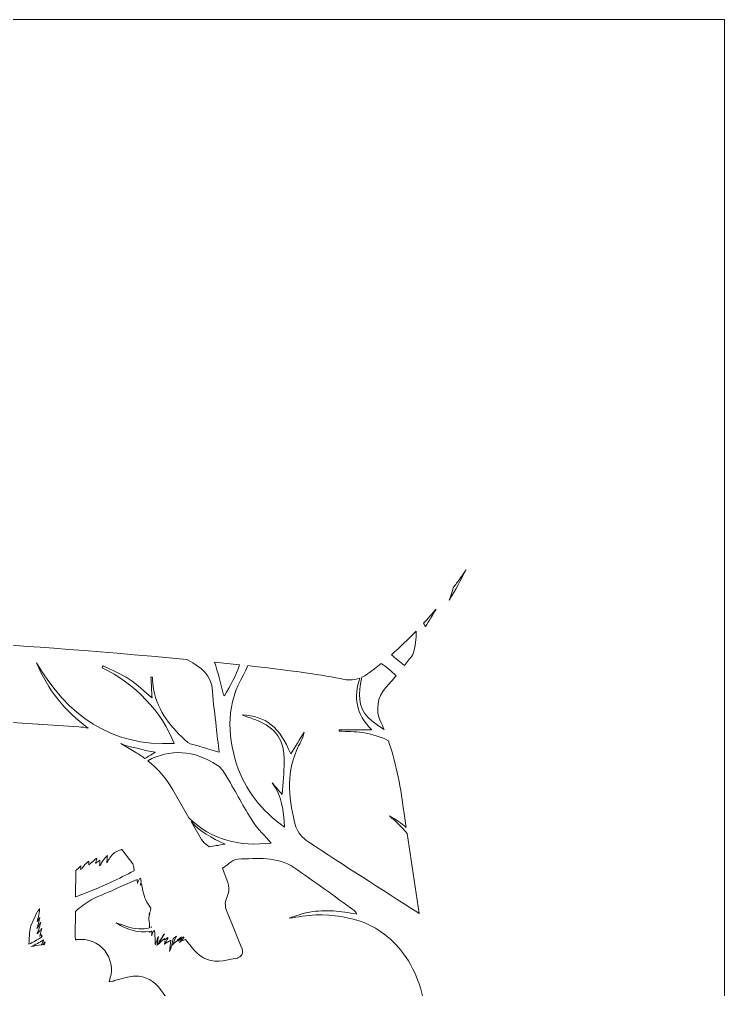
# Model space of a CAD drawing. Extents: x 259 to 1424, y -885 to -136.
# Drawn here: x 448 to 587.2, y -752.7 to -561.3 of the extents above; entities that cross this region are included whole.
import ezdxf

# ---------------------------------------------------------------- set-up
doc = ezdxf.new("R2010")
doc.units = 0
doc.header["$MEASUREMENT"] = 0
doc.layers.add('Layer 1', color=7, linetype='Continuous', lineweight=0)

# ---------------------------------------------------------------- blocks, each defined once
blk = doc.blocks.new('Block_0')
at = {"layer": 'Layer 1'}
for points, knots in [([(263.18, -561.27), (263.18, -561.27), (263.18, -885.29), (263.18, -885.29), (263.18, -885.29), (587.19, -885.29), (587.19, -885.29), (587.19, -885.29), (587.19, -738.91), (587.19, -738.91), (587.19, -738.91), (587.19, -736.08), (587.19, -736.08), (587.19, -736.08), (587.19, -729.15), (587.19, -729.15), (587.19, -729.15), (587.19, -725.83), (587.19, -725.83), (587.19, -725.83), (587.19, -706.79), (587.19, -706.79), (587.19, -706.79), (587.19, -703.39), (587.19, -703.39), (587.19, -703.39), (587.19, -687.76), (587.19, -687.76), (587.19, -687.76), (587.19, -686.61), (587.19, -686.61), (587.19, -686.61), (587.19, -678.15), (587.19, -678.15), (587.19, -678.15), (587.19, -676.18), (587.19, -676.18), (587.19, -676.18), (587.19, -561.27), (587.19, -561.27), (587.19, -561.27), (263.18, -561.27), (263.18, -561.27)], [0, 0, 0, 0, 1, 1, 1, 2, 2, 2, 3, 3, 3, 4, 4, 4, 5, 5, 5, 6, 6, 6, 7, 7, 7, 8, 8, 8, 9, 9, 9, 10, 10, 10, 11, 11, 11, 12, 12, 12, 13, 13, 13, 14, 14, 14, 14]), ([(532.84, -675.86), (533.16, -675.03), (533.44, -674.22), (533.62, -673.41), (534.07, -672.83), (534.51, -672.24), (534.93, -671.66), (534.93, -671.66), (535.2, -671.28), (535.2, -671.28), (535.36, -671.05), (535.51, -670.83), (535.67, -670.6), (535.67, -670.6), (535.84, -670.34), (535.84, -670.34), (535.97, -670.16), (536.09, -669.98), (536.21, -669.8), (535.19, -671.83), (534.08, -673.84), (532.84, -675.86)], [0, 0, 0, 0, 1, 1, 1, 2, 2, 2, 3, 3, 3, 4, 4, 4, 5, 5, 5, 6, 6, 6, 7, 7, 7, 7]), ([(530.25, -677.62), (529.61, -678.8), (528.9, -679.95), (528.13, -681.09), (528.01, -680.87), (527.9, -680.64), (527.78, -680.42), (528.61, -679.52), (529.44, -678.58), (530.25, -677.62)], [0, 0, 0, 0, 1, 1, 1, 2, 2, 2, 3, 3, 3, 3]), ([(414.55, -702.48), (414.43, -702.57), (414.31, -702.66), (414.19, -702.75), (413.68, -702.97), (413.18, -703.22), (412.69, -703.48), (412.4, -703.63), (412.12, -703.8), (411.83, -703.97), (411.66, -704.08), (411.48, -704.17), (411.31, -704.28), (410.94, -704.52), (410.58, -704.77), (410.22, -705.03), (410.16, -705.08), (410.1, -705.12), (410.04, -705.16), (409.64, -705.46), (409.23, -705.77), (408.84, -706.1), (408.84, -706.1), (408.76, -706.07), (408.76, -706.07), (408.74, -706.08), (408.75, -706.12), (408.73, -706.19), (408.54, -706.36), (408.34, -706.51), (408.15, -706.68), (407.76, -707.02), (407.38, -707.38), (407, -707.73), (404.27, -707.91), (401.33, -707.59), (398.15, -706.75), (403.57, -703.71), (404.47, -703.01), (405.11, -701.34), (399.93, -706.51), (395.3, -707.13), (389.23, -706.49), (389.3, -706.35), (389.33, -706.2), (389.42, -706.11), (393.26, -702.52), (396.05, -698.24), (397.81, -693.28), (397.92, -692.97), (398.15, -692.64), (398.41, -692.45), (401.64, -690.06), (405.18, -688.82), (409.25, -689.66), (411.83, -690.19), (414.03, -691.48), (415.96, -693.27), (416.06, -693.14), (416.15, -693), (416.25, -692.86), (414.62, -691.65), (412.99, -690.44), (411.63, -689.43), (414.06, -688.68), (416.66, -687.79), (419.31, -687.12), (420.54, -686.81), (421.88, -686.83), (423.16, -686.88), (425.31, -686.96), (427.45, -687.32), (429.59, -687.33), (431.59, -687.34), (433.48, -686.69), (435.13, -685.44), (430.99, -687.33), (426.83, -687.03), (422.36, -685.61), (424.43, -684.35), (426.24, -682.92), (427.84, -681.32), (432.85, -682.71), (436.31, -683.68), (436.33, -683.68), (437.54, -684.02), (438.79, -684.23), (440.05, -684.32), (443.37, -684.53), (462.53, -685.81), (481.02, -687.55), (481.12, -687.61), (481.23, -687.67), (481.33, -687.72), (483.89, -689.05), (485.94, -690.66), (486.13, -693.85), (486.27, -696.18), (486.61, -698.5), (486.86, -700.82), (487.05, -702.49), (487.24, -704.17), (487.43, -705.87), (485.96, -705.44), (484.63, -705.05), (483.3, -704.64), (482.62, -704.43), (481.81, -704.35), (481.29, -703.92), (477.97, -701.14), (475.33, -697.86), (474.49, -693.45), (474.34, -692.66), (474.34, -691.85), (474.27, -691.05), (474.18, -691.05), (474.09, -691.06), (473.99, -691.06), (474.06, -692.43), (474.12, -693.81), (474.19, -695.15), (472.73, -693.93), (471.32, -692.53), (469.69, -691.46), (468.09, -690.41), (466.27, -689.7), (464.55, -688.84), (464.48, -688.97), (464.42, -689.1), (464.35, -689.23), (470.76, -692.24), (476.25, -698.01), (478.53, -704.12), (466, -704.8), (457.5, -698.59), (451.4, -688.21), (453.6, -693.5), (456.99, -697.77), (461.6, -701.13), (460.99, -700.99), (460.37, -700.9), (459.75, -700.86), (459.75, -700.86), (431.25, -699.05), (431.25, -699.05), (430.4, -698.99), (429.54, -698.98), (428.68, -699.02), (428.31, -699.03), (427.94, -699.05), (427.57, -699.08), (426.17, -699.19), (424.77, -699.42), (423.4, -699.77), (426.68, -697.49), (430.4, -696.04), (434.85, -695.91), (430.85, -695.3), (427.28, -696.6), (423.7, -698.47), (424.14, -697.15), (424.51, -696.05), (424.88, -694.94), (423.64, -697.05), (422.32, -698.9), (420.93, -700.49), (420.93, -700.49), (414.55, -702.48), (414.55, -702.48)], [0, 0, 0, 0, 1, 1, 1, 2, 2, 2, 3, 3, 3, 4, 4, 4, 5, 5, 5, 6, 6, 6, 7, 7, 7, 8, 8, 8, 9, 9, 9, 10, 10, 10, 11, 11, 11, 12, 12, 12, 13, 13, 13, 14, 14, 14, 15, 15, 15, 16, 16, 16, 17, 17, 17, 18, 18, 18, 19, 19, 19, 20, 20, 20, 21, 21, 21, 22, 22, 22, 23, 23, 23, 24, 24, 24, 25, 25, 25, 26, 26, 26, 27, 27, 27, 28, 28, 28, 29, 29, 29, 30, 30, 30, 31, 31, 31, 32, 32, 32, 33, 33, 33, 34, 34, 34, 35, 35, 35, 36, 36, 36, 37, 37, 37, 38, 38, 38, 39, 39, 39, 40, 40, 40, 41, 41, 41, 42, 42, 42, 43, 43, 43, 44, 44, 44, 45, 45, 45, 46, 46, 46, 47, 47, 47, 48, 48, 48, 49, 49, 49, 50, 50, 50, 51, 51, 51, 52, 52, 52, 53, 53, 53, 54, 54, 54, 55, 55, 55, 56, 56, 56, 56]), ([(526.32, -681.96), (526.4, -683.46), (526.16, -684.95), (525.67, -686.58), (525.66, -686.59), (525.66, -686.59), (525.66, -686.6), (525.09, -687.36), (524.54, -688.08), (523.99, -688.78), (523.13, -688.08), (522.28, -687.36), (521.43, -686.65), (523.1, -685.17), (524.73, -683.61), (526.32, -681.96)], [0, 0, 0, 0, 1, 1, 1, 2, 2, 2, 3, 3, 3, 4, 4, 4, 5, 5, 5, 5]), ([(491.43, -688.6), (490.77, -690.76), (489.66, -692.76), (488.47, -694.76), (488.34, -694.54), (488.24, -694.41), (488.21, -694.27), (487.75, -692.17), (487.19, -690.11), (486.52, -688.09), (488.18, -688.26), (489.82, -688.43), (491.43, -688.6)], [0, 0, 0, 0, 1, 1, 1, 2, 2, 2, 3, 3, 3, 4, 4, 4, 4]), ([(501.56, -706.21), (499.39, -700.93), (496.7, -698.71), (491.98, -698.51), (493.09, -698.92), (493.9, -699.19), (494.7, -699.51), (498.65, -701.05), (500.34, -703.48), (500.28, -707.73), (500.25, -709.85), (500.02, -711.96), (499.87, -714.18), (499.19, -713.41), (498.54, -712.66), (497.9, -711.92), (499.88, -714.38), (500.11, -717.4), (500.32, -720.63), (495.76, -717.38), (492.55, -713.38), (490.89, -708.21), (488.93, -702.12), (488.92, -696.2), (492.28, -690.48), (492.6, -689.95), (492.85, -689.37), (493.08, -688.79), (500.33, -689.59), (506.82, -690.45), (511.36, -691.33), (511.52, -691.38), (511.67, -691.42), (511.83, -691.45), (512.27, -691.55), (512.71, -691.6), (513.15, -691.6), (513.86, -691.6), (514.57, -691.47), (515.23, -691.23), (513.96, -694.87), (514.38, -698.32), (517.55, -701.48), (517.55, -701.48), (511.13, -701.48), (511.13, -701.48), (511.13, -701.48), (511.13, -701.7), (511.13, -701.7), (512.67, -701.79), (514.22, -701.77), (515.73, -701.99), (517.6, -702.26), (519.29, -702.82), (520.84, -703.6), (522.18, -707.43), (523.18, -711.98), (523.83, -717.22), (523.83, -717.22), (523.87, -717.52), (523.87, -717.52), (523.87, -717.52), (524.36, -720.75), (524.36, -720.75), (523.4, -719.86), (522.31, -719.09), (521.06, -718.45), (522.38, -719.54), (523.54, -720.7), (524.53, -721.92), (524.53, -721.92), (526.92, -737.69), (526.92, -737.69), (526.82, -737.64), (526.73, -737.58), (526.64, -737.52), (519.39, -732.86), (512.12, -728.23), (504.93, -723.48), (503.93, -722.82), (502.9, -721.69), (502.59, -720.58), (501.19, -715.57), (500.59, -710.49), (502.72, -705.5), (503.22, -704.33), (503.92, -703.24), (504.24, -701.93), (503.36, -703.34), (502.47, -704.76), (501.56, -706.21)], [0, 0, 0, 0, 1, 1, 1, 2, 2, 2, 3, 3, 3, 4, 4, 4, 5, 5, 5, 6, 6, 6, 7, 7, 7, 8, 8, 8, 9, 9, 9, 10, 10, 10, 11, 11, 11, 12, 12, 12, 13, 13, 13, 14, 14, 14, 15, 15, 15, 16, 16, 16, 17, 17, 17, 18, 18, 18, 19, 19, 19, 20, 20, 20, 21, 21, 21, 22, 22, 22, 23, 23, 23, 24, 24, 24, 25, 25, 25, 26, 26, 26, 27, 27, 27, 28, 28, 28, 29, 29, 29, 30, 30, 30, 30]), ([(522.37, -690.78), (521.67, -691.61), (520.98, -692.4), (520.28, -693.17), (518.65, -694.97), (518.26, -697.58), (519.3, -699.78), (519.54, -700.3), (519.78, -700.83), (520.01, -701.39), (519.17, -700.85), (518.36, -700.29), (517.58, -699.7), (515.16, -697.87), (514.79, -695.21), (515.36, -692.37), (515.45, -691.93), (515.54, -691.5), (515.61, -691.07), (516, -690.89), (516.38, -690.67), (516.73, -690.41), (516.73, -690.41), (517.13, -690.12), (517.13, -690.12), (517.46, -689.88), (517.79, -689.64), (518.09, -689.41), (518.53, -689.07), (518.97, -688.72), (519.4, -688.37), (520.46, -689.08), (521.45, -689.89), (522.37, -690.78)], [0, 0, 0, 0, 1, 1, 1, 2, 2, 2, 3, 3, 3, 4, 4, 4, 5, 5, 5, 6, 6, 6, 7, 7, 7, 8, 8, 8, 9, 9, 9, 10, 10, 10, 11, 11, 11, 11]), ([(470.99, -705.92), (470.99, -705.92), (468.01, -704.17), (468.01, -704.17), (469.27, -704.68), (470.63, -704.94), (471.96, -705.28), (472.82, -705.51), (473.71, -705.64), (474.82, -705.86), (474.07, -706.33), (473.41, -706.72), (472.79, -707.12), (472.21, -706.68), (471.61, -706.28), (470.99, -705.92)], [0, 0, 0, 0, 1, 1, 1, 2, 2, 2, 3, 3, 3, 4, 4, 4, 5, 5, 5, 5]), ([(481.47, -718.81), (481.47, -718.81), (478.29, -713.27), (478.29, -713.27), (477.02, -711.05), (475.34, -709.11), (473.35, -707.55), (477.68, -705.18), (482.56, -705.42), (487.05, -708.41), (487.88, -708.97), (488.48, -709.96), (489.01, -710.85), (490.74, -713.73), (492.28, -716.72), (494.09, -719.54), (495.09, -721.1), (496.5, -722.39), (497.71, -723.78), (491.46, -724.54), (485.96, -723.23), (481.47, -718.81)], [0, 0, 0, 0, 1, 1, 1, 2, 2, 2, 3, 3, 3, 4, 4, 4, 5, 5, 5, 6, 6, 6, 7, 7, 7, 7]), ([(485.49, -724.51), (485.38, -724.43), (485.27, -724.35), (485.16, -724.27), (485.16, -724.27), (485.14, -724.26), (485.14, -724.26), (484.68, -723.95), (484.27, -723.56), (483.94, -723.11), (483.94, -723.11), (481.9, -719.56), (481.9, -719.56), (483.59, -721.57), (485.96, -722.75), (488.61, -724.03), (487.27, -724.23), (486.37, -724.4), (485.49, -724.51)], [0, 0, 0, 0, 1, 1, 1, 2, 2, 2, 3, 3, 3, 4, 4, 4, 5, 5, 5, 6, 6, 6, 6]), ([(466.1, -731.52), (463.95, -732.54), (461.72, -733.41), (459.51, -734.28), (459.37, -734.33), (459.23, -734.38), (459.09, -734.42), (459.09, -734.42), (459.15, -729.18), (459.15, -729.18), (459.28, -729.12), (459.45, -728.99), (459.64, -728.82), (459.8, -728.68), (459.97, -728.48), (460.14, -728.28), (460.15, -728.49), (460.15, -728.66), (460.13, -728.79), (460.08, -728.9), (460.06, -728.98), (460.06, -729.01), (460.09, -728.99), (460.16, -728.95), (460.27, -728.88), (460.4, -728.77), (460.57, -728.56), (460.74, -728.32), (460.98, -727.96), (461.32, -727.62), (461.71, -727.36), (461.72, -727.81), (461.72, -728.1), (461.72, -728.1), (461.72, -728.1), (461.95, -727.89), (462.29, -727.59), (462.46, -727.44), (462.66, -727.27), (462.86, -727.09), (463, -726.97), (463.14, -726.85), (463.3, -726.74), (463.29, -726.8), (463.28, -726.86), (463.27, -726.9), (463.24, -727.18), (463.14, -727.38), (463.1, -727.54), (463.06, -727.67), (463.03, -727.75), (463.03, -727.78), (463.06, -727.76), (463.13, -727.72), (463.23, -727.65), (463.37, -727.56), (463.6, -727.43), (463.81, -727.23), (463.83, -727.22), (463.85, -727.2), (463.87, -727.18), (463.88, -727.5), (463.89, -727.77), (463.88, -727.95), (463.85, -728.15), (463.83, -728.26), (463.83, -728.26), (463.83, -728.26), (463.91, -728.17), (464.04, -728.01), (464.16, -727.84), (464.31, -727.57), (464.48, -727.28), (464.68, -726.91), (465.01, -726.6), (465.39, -726.25), (465.39, -726.27), (465.39, -726.29), (465.38, -726.31), (465.34, -726.57), (465.34, -726.82), (465.33, -727.02), (465.3, -727.42), (465.27, -727.69), (465.27, -727.69), (465.27, -727.69), (465.42, -727.46), (465.63, -727.11), (465.74, -726.93), (465.84, -726.73), (465.98, -726.53), (466.14, -726.35), (466.28, -726.15), (466.46, -725.98), (466.64, -725.84), (466.8, -725.7), (466.97, -725.58), (467.32, -725.43), (467.71, -725.27), (468.11, -725.1), (468.16, -725.08), (468.21, -725.06), (468.26, -725.05), (468.26, -725.05), (470.42, -727.87), (470.42, -727.87), (470.46, -728.02), (470.5, -728.18), (470.53, -728.33), (470.6, -728.65), (470.65, -728.96), (470.65, -729.26), (469.15, -730.03), (467.63, -730.79), (466.1, -731.52)], [0, 0, 0, 0, 1, 1, 1, 2, 2, 2, 3, 3, 3, 4, 4, 4, 5, 5, 5, 6, 6, 6, 7, 7, 7, 8, 8, 8, 9, 9, 9, 10, 10, 10, 11, 11, 11, 12, 12, 12, 13, 13, 13, 14, 14, 14, 15, 15, 15, 16, 16, 16, 17, 17, 17, 18, 18, 18, 19, 19, 19, 20, 20, 20, 21, 21, 21, 22, 22, 22, 23, 23, 23, 24, 24, 24, 25, 25, 25, 26, 26, 26, 27, 27, 27, 28, 28, 28, 29, 29, 29, 30, 30, 30, 31, 31, 31, 32, 32, 32, 33, 33, 33, 34, 34, 34, 35, 35, 35, 36, 36, 36, 37, 37, 37, 38, 38, 38, 38]), ([(516.82, -806.33), (516.82, -806.33), (516.48, -804.46), (516.48, -804.46), (516.83, -802.47), (517.24, -800.59), (517.71, -798.91), (517.11, -799.91), (516.58, -801.08), (516.1, -802.36), (516.1, -802.36), (514.61, -794.25), (514.61, -794.25), (515.02, -792.85), (515.45, -791.54), (515.9, -790.33), (515.37, -791.14), (514.87, -792.07), (514.39, -793.08), (514.39, -793.08), (513.06, -785.8), (513.06, -785.8), (512.78, -784.26), (511.91, -782.89), (510.63, -781.98), (510.63, -781.98), (484.53, -763.47), (484.53, -763.47), (481.44, -760.23), (478.6, -756.68), (475.85, -752.66), (474.71, -750.99), (472.84, -750.04), (470.89, -750.04), (470.37, -750.04), (469.85, -750.11), (469.33, -750.25), (469.33, -750.25), (467.02, -750.87), (467.02, -750.87), (466.87, -750.91), (466.72, -750.96), (466.57, -751.01), (466.52, -751.03), (466.32, -751.09), (465.95, -751.09), (465.87, -751.09), (465.8, -751.09), (465.72, -751.08), (466.45, -749.34), (466.31, -747.32), (465.3, -745.66), (464.2, -743.86), (462.25, -742.79), (460.18, -742.79), (459.88, -742.79), (459.58, -742.81), (459.28, -742.85), (459.22, -742.86), (459.16, -742.87), (459.1, -742.88), (459.05, -742.56), (459.01, -742.3), (459.01, -742.12), (459.01, -742.12), (459.06, -737.27), (459.06, -737.27), (460.01, -736.41), (461.1, -735.65), (462.21, -735.02), (463.92, -734.06), (465.81, -733.44), (467.59, -732.59), (468.81, -732.01), (470.04, -731.48), (471.28, -730.99), (471.28, -730.99), (471.28, -731.03), (471.28, -731.03), (471.29, -731.47), (471.3, -731.77), (471.3, -731.77), (471.3, -731.77), (471.41, -731.5), (471.59, -731.09), (471.63, -731.01), (471.67, -730.92), (471.7, -730.83), (471.78, -730.79), (471.86, -730.76), (471.94, -730.74), (471.94, -730.74), (472.06, -731.39), (472.06, -731.39), (472.02, -731.59), (471.96, -731.76), (471.93, -731.88), (471.91, -731.99), (471.88, -732.07), (471.88, -732.1), (471.9, -732.08), (471.94, -732.02), (472.01, -731.93), (472.04, -731.89), (472.08, -731.82), (472.13, -731.77), (472.13, -731.77), (472.4, -733.21), (472.4, -733.21), (472.63, -734.47), (473.2, -735.63), (473.99, -736.62), (473.99, -736.62), (473.86, -737.16), (473.86, -737.16), (473.71, -737.54), (473.6, -737.8), (473.58, -737.86), (473.61, -737.83), (473.66, -737.76), (473.74, -737.65), (473.74, -737.65), (473.61, -738.2), (473.61, -738.2), (473.51, -738.7), (473.55, -739.2), (473.71, -739.64), (473.69, -739.91), (473.68, -740.17), (473.71, -740.39), (473.71, -740.39), (473.71, -740.52), (473.71, -740.52), (472.34, -740.88), (470.85, -740.79), (469.25, -740.24), (468.54, -740), (467.83, -739.78), (467.11, -739.55), (469.34, -740.94), (471.55, -741.56), (473.73, -741.25), (473.74, -741.42), (473.74, -741.51), (473.74, -741.51), (473.74, -741.51), (473.77, -741.41), (473.81, -741.23), (473.94, -741.22), (474.06, -741.2), (474.18, -741.17), (474.14, -741.64), (474.11, -741.97), (474.1, -742.05), (474.14, -741.97), (474.29, -741.62), (474.49, -741.12), (474.49, -741.11), (474.5, -741.11), (474.5, -741.1), (474.56, -741.09), (474.61, -741.08), (474.66, -741.06), (474.73, -741.77), (474.82, -742.44), (474.83, -742.96), (474.85, -743.47), (474.83, -743.82), (474.83, -743.82), (474.83, -743.82), (474.97, -743.51), (475.15, -743.01), (475.2, -742.83), (475.27, -742.63), (475.32, -742.42), (475.37, -742.36), (475.4, -742.31), (475.45, -742.24), (475.31, -743.13), (475.18, -743.86), (475.17, -743.98), (475.25, -743.86), (475.87, -742.87), (476.51, -741.85), (476.54, -741.8), (476.59, -741.75), (476.63, -741.7), (476.03, -742.74), (475.55, -743.6), (475.48, -743.74), (475.59, -743.64), (476.04, -743.2), (476.64, -742.62), (476.57, -742.81), (476.53, -742.94), (476.53, -742.94), (476.53, -742.94), (476.89, -742.71), (477.34, -742.42), (477.31, -742.57), (477.26, -742.7), (477.21, -742.81), (477.11, -743.02), (476.98, -743.18), (476.85, -743.25), (476.74, -743.31), (476.66, -743.33), (476.64, -743.33), (476.66, -743.33), (476.74, -743.35), (476.88, -743.33), (476.93, -743.33), (477, -743.29), (477.06, -743.26), (476.84, -743.5), (476.68, -743.66), (476.62, -743.73), (476.7, -743.68), (477.07, -743.48), (477.58, -743.16), (477.68, -743.1), (477.79, -743.03), (477.9, -742.97), (477.82, -743.73), (477.75, -744.47), (477.67, -745.22), (478.01, -744.36), (478.2, -743.49), (478.38, -742.63), (478.59, -742.49), (478.8, -742.33), (479.01, -742.15), (478.6, -743.04), (478.25, -743.81), (478.2, -743.91), (478.29, -743.82), (479.11, -743.07), (479.98, -742.27), (479.9, -742.4), (479.84, -742.52), (479.77, -742.61), (479.67, -742.72), (479.59, -742.81), (479.53, -742.88), (479.43, -742.99), (479.37, -743.07), (479.34, -743.11), (479.37, -743.09), (479.45, -743.03), (479.58, -742.95), (479.67, -742.89), (479.78, -742.82), (479.9, -742.74), (480.02, -742.66), (480.12, -742.53), (480.26, -742.4), (480.3, -742.37), (480.34, -742.32), (480.37, -742.29), (480.37, -742.29), (480.53, -742.48), (480.53, -742.48), (480.47, -742.55), (480.41, -742.62), (480.32, -742.69), (480.1, -742.87), (479.88, -743.02), (479.77, -743.17), (479.66, -743.29), (479.62, -743.4), (479.61, -743.4), (479.63, -743.4), (479.69, -743.32), (479.82, -743.23), (479.97, -743.14), (480.19, -743.07), (480.49, -742.96), (480.58, -742.92), (480.68, -742.86), (480.79, -742.8), (480.79, -742.8), (482.47, -744.88), (482.47, -744.88), (483.86, -746.59), (486.06, -747.41), (488.22, -747.01), (488.22, -747.01), (489.82, -746.72), (489.82, -746.72), (489.82, -746.72), (490.97, -746.51), (490.97, -746.51), (490.99, -746.51), (491.01, -746.5), (491.03, -746.49), (491.11, -746.47), (491.17, -746.42), (491.25, -746.39), (491.35, -746.34), (491.46, -746.31), (491.54, -746.25), (491.63, -746.18), (491.69, -746.09), (491.76, -746), (491.81, -745.94), (491.87, -745.89), (491.91, -745.82), (491.97, -745.7), (491.99, -745.57), (492.02, -745.45), (492.03, -745.39), (492.06, -745.33), (492.07, -745.27), (492.08, -745.08), (492.05, -744.88), (491.97, -744.68), (491.97, -744.68), (491.68, -743.97), (491.68, -743.97), (491.68, -743.97), (490.21, -740.34), (490.21, -740.34), (490.21, -740.34), (488.89, -737.09), (488.89, -737.09), (488.54, -736.21), (488.58, -735.23), (489, -734.39), (489, -734.39), (489.01, -734.36), (489.01, -734.36), (489.37, -733.65), (489.47, -732.84), (489.3, -732.07), (489.26, -731.9), (489.22, -731.75), (489.16, -731.59), (489.16, -731.59), (488.64, -730.18), (488.64, -730.18), (488.64, -730.18), (488.12, -728.77), (488.12, -728.77), (488.53, -728.45), (488.95, -728.14), (489.37, -727.83), (489.91, -727.44), (490.55, -726.95), (491.15, -726.94), (494.92, -726.89), (498.83, -726.35), (502.19, -728.62), (506.23, -731.35), (510.15, -734.26), (514.11, -737.11), (514.29, -737.23), (514.39, -737.46), (514.64, -737.79), (512.95, -737.56), (511.47, -737.24), (509.98, -737.18), (508.43, -737.12), (506.85, -737.16), (505.33, -737.41), (503.94, -737.63), (502.6, -738.19), (501.24, -738.59), (503.05, -738.46), (504.78, -737.99), (506.51, -737.97), (513.43, -737.87), (519.55, -739.74), (523.83, -745.64), (526.53, -749.36), (527.79, -753.6), (528.35, -758.09), (529.06, -763.72), (528.56, -769.33), (528.16, -774.94), (528.16, -774.94), (527.98, -774.83), (527.98, -774.83), (527.02, -774.25), (525.94, -773.96), (524.86, -773.96), (523.63, -773.96), (522.41, -774.34), (521.37, -775.08), (519.41, -776.48), (518.48, -778.92), (519, -781.26), (519.84, -785.04), (520.82, -790.63), (521.76, -796.42), (521.33, -797.75), (520.94, -799.13), (520.6, -800.54), (519.07, -800.77), (517.54, -802.51), (516.82, -806.33)], [0, 0, 0, 0, 1, 1, 1, 2, 2, 2, 3, 3, 3, 4, 4, 4, 5, 5, 5, 6, 6, 6, 7, 7, 7, 8, 8, 8, 9, 9, 9, 10, 10, 10, 11, 11, 11, 12, 12, 12, 13, 13, 13, 14, 14, 14, 15, 15, 15, 16, 16, 16, 17, 17, 17, 18, 18, 18, 19, 19, 19, 20, 20, 20, 21, 21, 21, 22, 22, 22, 23, 23, 23, 24, 24, 24, 25, 25, 25, 26, 26, 26, 27, 27, 27, 28, 28, 28, 29, 29, 29, 30, 30, 30, 31, 31, 31, 32, 32, 32, 33, 33, 33, 34, 34, 34, 35, 35, 35, 36, 36, 36, 37, 37, 37, 38, 38, 38, 39, 39, 39, 40, 40, 40, 41, 41, 41, 42, 42, 42, 43, 43, 43, 44, 44, 44, 45, 45, 45, 46, 46, 46, 47, 47, 47, 48, 48, 48, 49, 49, 49, 50, 50, 50, 51, 51, 51, 52, 52, 52, 53, 53, 53, 54, 54, 54, 55, 55, 55, 56, 56, 56, 57, 57, 57, 58, 58, 58, 59, 59, 59, 60, 60, 60, 61, 61, 61, 62, 62, 62, 63, 63, 63, 64, 64, 64, 65, 65, 65, 66, 66, 66, 67, 67, 67, 68, 68, 68, 69, 69, 69, 70, 70, 70, 71, 71, 71, 72, 72, 72, 73, 73, 73, 74, 74, 74, 75, 75, 75, 76, 76, 76, 77, 77, 77, 78, 78, 78, 79, 79, 79, 80, 80, 80, 81, 81, 81, 82, 82, 82, 83, 83, 83, 84, 84, 84, 85, 85, 85, 86, 86, 86, 87, 87, 87, 88, 88, 88, 89, 89, 89, 90, 90, 90, 91, 91, 91, 92, 92, 92, 93, 93, 93, 94, 94, 94, 95, 95, 95, 96, 96, 96, 97, 97, 97, 98, 98, 98, 99, 99, 99, 100, 100, 100, 101, 101, 101, 102, 102, 102, 103, 103, 103, 104, 104, 104, 105, 105, 105, 106, 106, 106, 107, 107, 107, 108, 108, 108, 109, 109, 109, 110, 110, 110, 111, 111, 111, 112, 112, 112, 113, 113, 113, 114, 114, 114, 115, 115, 115, 116, 116, 116, 117, 117, 117, 118, 118, 118, 119, 119, 119, 120, 120, 120, 121, 121, 121, 122, 122, 122, 123, 123, 123, 124, 124, 124, 125, 125, 125, 126, 126, 126, 127, 127, 127, 128, 128, 128, 129, 129, 129, 130, 130, 130, 131, 131, 131, 132, 132, 132, 133, 133, 133, 133]), ([(450.29, -740.14), (450.29, -740.14), (451.45, -737.48), (451.45, -737.48), (451.58, -737.35), (451.72, -737.2), (451.85, -736.98), (451.9, -736.91), (451.94, -736.81), (451.99, -736.73), (451.96, -737.3), (451.86, -737.87), (451.76, -738.33), (451.64, -738.84), (451.56, -739.19), (451.54, -739.27), (451.6, -739.2), (451.77, -738.91), (452.02, -738.5), (451.95, -738.88), (451.88, -739.24), (451.78, -739.54), (451.67, -739.95), (451.58, -740.28), (451.52, -740.47), (451.49, -740.57), (451.48, -740.64), (451.47, -740.66), (451.49, -740.64), (451.51, -740.6), (451.55, -740.54), (451.65, -740.37), (451.84, -740.06), (452.07, -739.66), (452.13, -739.57), (452.18, -739.47), (452.24, -739.37), (452.12, -739.95), (451.93, -740.52), (451.78, -740.95), (451.78, -740.96), (451.77, -740.96), (451.77, -740.96), (451.64, -741.35), (451.54, -741.62), (451.51, -741.71), (451.51, -741.71), (451.94, -741.24), (451.94, -741.24), (451.94, -741.24), (452.05, -741.11), (452.05, -741.11), (452.17, -740.97), (452.31, -740.8), (452.45, -740.63), (452.42, -740.79), (452.38, -740.95), (452.33, -741.09), (452.28, -741.31), (452.22, -741.5), (452.19, -741.66), (452.1, -741.99), (452.04, -742.21), (452.03, -742.25), (452.06, -742.21), (452.14, -742.05), (452.28, -741.81), (452.33, -741.9), (452.38, -741.98), (452.44, -742.06), (452.42, -742.1), (452.42, -742.13), (452.41, -742.15), (452.39, -742.22), (452.37, -742.28), (452.36, -742.33), (451.59, -742.88), (450.78, -743.35), (449.91, -743.76), (449.96, -742.18), (450.06, -740.68), (450.29, -740.14)], [0, 0, 0, 0, 1, 1, 1, 2, 2, 2, 3, 3, 3, 4, 4, 4, 5, 5, 5, 6, 6, 6, 7, 7, 7, 8, 8, 8, 9, 9, 9, 10, 10, 10, 11, 11, 11, 12, 12, 12, 13, 13, 13, 14, 14, 14, 15, 15, 15, 16, 16, 16, 17, 17, 17, 18, 18, 18, 19, 19, 19, 20, 20, 20, 21, 21, 21, 22, 22, 22, 23, 23, 23, 24, 24, 24, 25, 25, 25, 26, 26, 26, 27, 27, 27, 27]), ([(474.04, -740.35), (474.05, -740.37), (474.07, -740.39), (474.09, -740.41), (474.06, -740.42), (474.03, -740.43), (474.01, -740.43), (474.02, -740.41), (474.03, -740.37), (474.04, -740.35)], [0, 0, 0, 0, 1, 1, 1, 2, 2, 2, 3, 3, 3, 3]), ([(452.49, -742.19), (452.49, -742.18), (452.5, -742.17), (452.51, -742.16), (452.51, -742.16), (452.54, -742.21), (452.54, -742.21), (452.5, -742.24), (452.45, -742.27), (452.41, -742.3), (452.43, -742.27), (452.46, -742.24), (452.49, -742.19)], [0, 0, 0, 0, 1, 1, 1, 2, 2, 2, 3, 3, 3, 4, 4, 4, 4]), ([(452.37, -743.88), (451.7, -743.98), (451.01, -744.08), (450.32, -744.18), (451.19, -743.84), (452, -743.41), (452.76, -742.91), (452.71, -743.1), (452.65, -743.28), (452.59, -743.43), (452.53, -743.6), (452.45, -743.75), (452.37, -743.88)], [0, 0, 0, 0, 1, 1, 1, 2, 2, 2, 3, 3, 3, 4, 4, 4, 4]), ([(453, -743.78), (452.89, -743.8), (452.77, -743.82), (452.65, -743.84), (452.72, -743.76), (452.79, -743.69), (452.86, -743.59), (452.94, -743.49), (453.01, -743.36), (453.08, -743.25), (453.06, -743.44), (453.03, -743.63), (453, -743.78)], [0, 0, 0, 0, 1, 1, 1, 2, 2, 2, 3, 3, 3, 4, 4, 4, 4])]:
    blk.add_open_spline(points, degree=3, knots=knots, dxfattribs=at)

msp = doc.modelspace()

# ---------------------------------------------------------------- block references
at = {"layer": 'Layer 1'}
msp.add_blockref('Block_0', (0, 0), dxfattribs=at)

doc.saveas('drawing.dxf')
